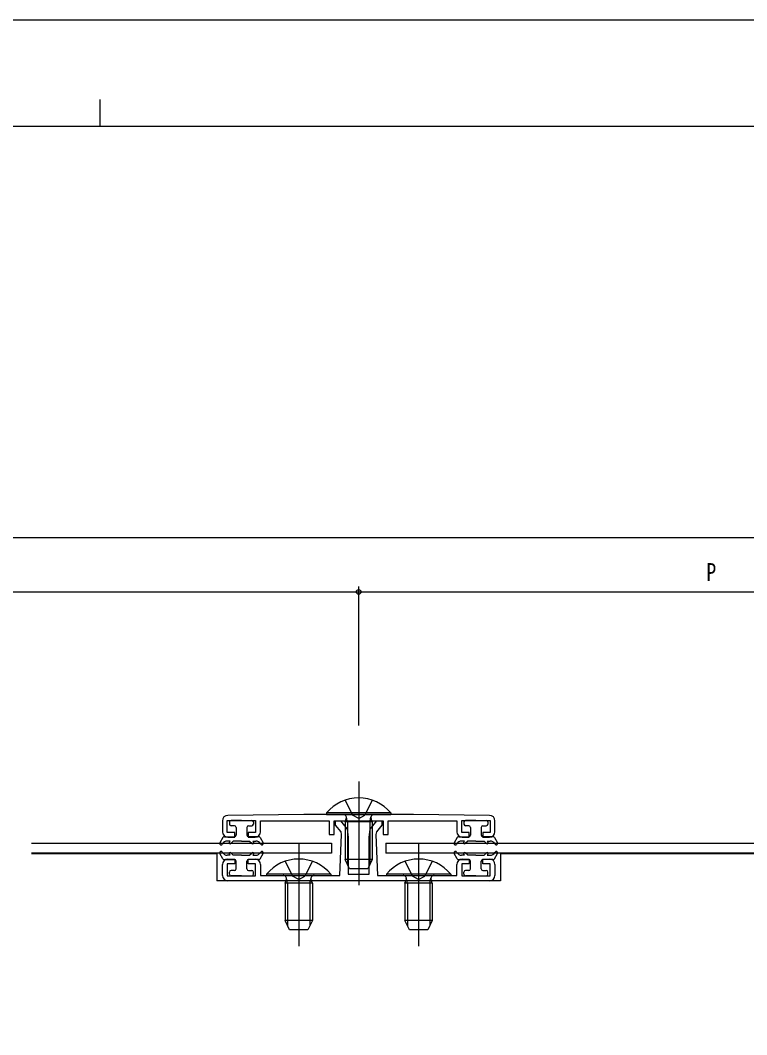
# Model space of a CAD drawing. Units: millimetres, scale not verified. Extents: x -420 to 420, y -297 to 297.
# Drawn here: x -15.1 to 118.2, y 111 to 297 of the extents above; entities that cross this region are included whole.
import ezdxf
from ezdxf.enums import TextEntityAlignment as Align

# ---------------------------------------------------------------- set-up
doc = ezdxf.new("R2010")
doc.units = ezdxf.units.MM
doc.header["$LTSCALE"] = 2
for name, color, linetype in [('0-2_YKK_11', 7, 'Continuous'), ('0-3_YKK_12', 2, 'Continuous'), ('0-4_YKK_13', 4, 'Continuous'), ('0-5_YKK_D', 6, 'Continuous'), ('0-6_YKK_ZWAK', 7, 'Continuous')]:
    doc.layers.add(name, color=color, linetype=linetype)
doc.styles.add('ＭＳ ゴシック', font='')
doc.styles.get('ＭＳ ゴシック').set_extended_font_data('MS Gothic')

msp = doc.modelspace()

# ---------------------------------------------------------------- linework, layer by layer
at = {"layer": '0-2_YKK_11'}
for p, q in [((70.989, 151.179), (57.011, 151.366)), ((21.975, 150.179), (21.975, 148.166)), ((71.975, 148.166), (71.975, 150.179)), ((21.975, 140.166), (21.975, 142.166)), ((71.975, 142.166), (71.975, 140.166))]:
    msp.add_line(p, q, dxfattribs=at)
for points in [[(57.011, 151.366), (36.94, 151.366), (22.962, 151.179)], [(22.975, 147.166), (24.225, 147.166), (24.225, 148.067), (22.876, 148.067), (22.876, 150.266), (28.075, 150.266), (28.075, 148.067), (26.725, 148.067), (26.725, 147.166), (27.975, 147.166)], [(28.975, 148.166), (28.975, 150.166), (41.575, 150.166), (41.575, 147.666), (42.475, 147.666), (42.475, 150.166), (51.475, 150.166), (51.475, 147.666), (52.375, 147.666), (52.375, 150.166), (64.975, 150.166), (64.975, 148.166)], [(28.975, 142.166), (28.975, 140.166), (43.513, 140.166), (43.799, 147.666), (43.734, 148.163), (42.725, 149.365), (42.725, 150.166), (43.619, 150.166), (44.878, 148.666), (45.075, 147.166), (45.075, 140.366), (48.875, 140.366), (48.875, 147.166), (49.073, 148.666), (50.331, 150.166), (51.225, 150.166), (51.225, 149.365), (50.217, 148.163), (50.151, 147.666), (50.437, 140.166), (64.975, 140.166), (64.975, 142.166)], [(65.975, 147.166), (67.225, 147.166), (67.225, 148.067), (65.875, 148.067), (65.875, 150.266), (71.075, 150.266), (71.075, 148.067), (69.725, 148.067), (69.725, 147.166), (70.975, 147.166)], [(22.975, 143.166), (24.225, 143.166), (24.225, 142.266), (22.875, 142.266), (22.875, 140.066), (28.075, 140.066), (28.075, 142.266), (26.725, 142.266), (26.725, 143.166), (27.975, 143.166)], [(65.975, 143.166), (67.225, 143.166), (67.225, 142.266), (65.875, 142.266), (65.875, 140.066), (71.075, 140.066), (71.075, 142.266), (69.725, 142.266), (69.725, 143.166), (70.975, 143.166)], [(70.975, 139.166), (46.975, 139.166), (22.975, 139.166)]]:
    msp.add_lwpolyline(points, dxfattribs=at)
for centre, start, end in [((22.975, 150.179), 90.76383, 180), ((70.975, 150.179), 0.00002, 89.2343), ((22.975, 148.166), 179.99978, 269.99976), ((27.975, 148.166), 270.00001, 359.99999), ((65.975, 148.166), 180.00001, 269.99999), ((70.975, 148.166), 270.00001, 359.99999), ((22.975, 142.166), 90.00001, 179.99999), ((27.975, 142.166), 0.00001, 89.99999), ((65.975, 142.166), 90.00001, 179.99999), ((70.975, 142.166), 0.00001, 89.99999), ((22.975, 140.166), 180.00001, 269.99999), ((70.975, 140.166), 270.00001, 359.99999)]:
    msp.add_arc(centre, 1, start, end, dxfattribs=at)
at = {"layer": '0-3_YKK_12'}
for p, q in [((46.975, 157.366), (46.975, 138.366)), ((35.975, 146.167), (35.975, 127.167)), ((57.975, 146.167), (57.975, 127.167)), ((-13.025, 144.167), (20.975, 144.167)), ((20.975, 144.167), (20.975, 139.166)), ((72.975, 144.166), (72.975, 139.166)), ((72.975, 144.166), (150.975, 144.166)), ((72.975, 139.166), (20.975, 139.166))]:
    msp.add_line(p, q, dxfattribs=at)
at = {"layer": '0-4_YKK_13'}
for p, q in [((44.475, 153.949), (45.83, 151.232)), ((49.475, 153.949), (48.12, 151.232)), ((41.075, 151.614), (41.075, 151.366)), ((52.875, 151.614), (41.075, 151.614)), ((41.075, 151.366), (52.875, 151.366)), ((44.866, 150.166), (44.715, 150.889)), ((46.975, 150.623), (45.83, 151.232)), ((46.975, 150.623), (48.12, 151.232)), ((49.084, 150.166), (49.236, 150.889)), ((52.875, 151.614), (52.875, 151.366)), ((23.275, 149.966), (23.275, 149.566)), ((25.475, 150.266), (23.575, 150.266)), ((24.175, 149.266), (23.575, 149.266)), ((24.475, 148.966), (24.475, 147.566)), ((25.475, 150.266), (27.375, 150.266)), ((26.475, 148.966), (26.475, 147.566)), ((26.775, 149.266), (27.375, 149.266)), ((27.675, 149.966), (27.675, 149.566)), ((44.475, 149.966), (44.548, 150.166)), ((49.475, 149.966), (44.475, 149.966)), ((44.475, 149.966), (44.475, 147.666)), ((44.548, 150.166), (44.692, 150.561)), ((44.908, 149.966), (44.866, 150.166)), ((44.908, 149.966), (44.908, 147.666)), ((49.042, 149.966), (49.084, 150.166)), ((49.042, 149.966), (49.042, 147.666)), ((49.403, 150.166), (49.259, 150.561)), ((49.475, 149.966), (49.403, 150.166)), ((49.475, 149.966), (49.475, 147.666)), ((66.275, 149.966), (66.275, 149.566)), ((68.475, 150.266), (66.575, 150.266)), ((67.175, 149.266), (66.575, 149.266)), ((67.475, 148.966), (67.475, 147.566)), ((68.475, 150.266), (70.375, 150.266)), ((69.475, 148.966), (69.475, 147.566)), ((69.775, 149.266), (70.375, 149.266)), ((70.675, 149.966), (70.675, 149.566)), ((22.072, 147.116), (21.509, 146.141)), ((22.332, 147.266), (24.175, 147.266)), ((28.619, 147.266), (26.775, 147.266)), ((28.879, 147.116), (29.442, 146.141)), ((44.475, 147.666), (44.475, 145.711)), ((44.908, 147.666), (44.908, 145.666)), ((49.042, 147.666), (49.042, 145.666)), ((49.475, 147.666), (49.475, 145.711)), ((65.072, 147.116), (64.509, 146.141)), ((65.332, 147.266), (67.175, 147.266)), ((71.619, 147.266), (69.775, 147.266)), ((71.879, 147.116), (72.442, 146.141)), ((-13.025, 146.067), (41.975, 146.068)), ((21.942, 145.891), (21.985, 145.966)), ((23.41, 146.466), (22.851, 146.466)), ((23.251, 146.308), (23.41, 146.466)), ((23.975, 146.466), (23.534, 146.025)), ((25.475, 146.466), (23.975, 146.466)), ((25.475, 146.466), (26.975, 146.466)), ((26.975, 146.466), (27.417, 146.025)), ((29.009, 145.891), (28.966, 145.966)), ((41.975, 146.068), (41.975, 144.268)), ((44.475, 145.711), (44.475, 143.066)), ((44.908, 145.666), (44.908, 142.146)), ((49.042, 145.666), (49.042, 142.146)), ((49.475, 145.711), (49.475, 143.066)), ((51.975, 146.067), (51.975, 144.267)), ((51.975, 146.067), (171.975, 146.067)), ((64.942, 145.891), (64.985, 145.966)), ((66.41, 146.466), (65.851, 146.466)), ((66.251, 146.308), (66.41, 146.466)), ((66.975, 146.466), (66.534, 146.025)), ((68.475, 146.466), (66.975, 146.466)), ((68.475, 146.466), (69.975, 146.466)), ((69.975, 146.466), (70.417, 146.025)), ((72.009, 145.891), (71.966, 145.966)), ((41.975, 144.268), (-13.025, 144.267)), ((22.072, 143.216), (21.509, 144.191)), ((21.942, 144.441), (21.985, 144.367)), ((23.41, 143.866), (22.851, 143.866)), ((23.251, 144.025), (23.41, 143.866)), ((23.975, 143.866), (23.534, 144.308)), ((25.475, 143.866), (23.975, 143.866)), ((25.475, 143.866), (26.975, 143.866)), ((26.975, 143.866), (27.417, 144.308)), ((28.879, 143.216), (29.442, 144.191)), ((29.009, 144.441), (28.966, 144.367)), ((171.975, 144.267), (51.975, 144.267)), ((65.072, 143.216), (64.509, 144.191)), ((64.942, 144.441), (64.985, 144.367)), ((66.41, 143.866), (65.851, 143.866)), ((66.251, 144.025), (66.41, 143.866)), ((66.975, 143.866), (66.534, 144.308)), ((68.475, 143.866), (66.975, 143.866)), ((68.475, 143.866), (69.975, 143.866)), ((69.975, 143.866), (70.417, 144.308)), ((71.879, 143.216), (72.442, 144.191)), ((72.009, 144.441), (71.966, 144.367)), ((22.332, 143.066), (24.175, 143.066)), ((24.475, 141.366), (24.475, 142.766)), ((26.475, 141.366), (26.475, 142.766)), ((28.619, 143.066), (26.775, 143.066)), ((33.475, 142.75), (34.83, 140.032)), ((38.475, 142.75), (37.12, 140.032)), ((49.475, 143.066), (44.475, 143.066)), ((45.275, 141.366), (44.475, 143.066)), ((49.475, 143.066), (48.675, 141.366)), ((55.475, 142.75), (56.83, 140.032)), ((60.475, 142.75), (59.12, 140.032)), ((65.332, 143.066), (67.175, 143.066)), ((67.475, 141.366), (67.475, 142.766)), ((69.475, 141.366), (69.475, 142.766)), ((71.619, 143.066), (69.775, 143.066)), ((23.275, 140.366), (23.275, 140.766)), ((24.175, 141.066), (23.575, 141.066)), ((25.475, 140.066), (23.575, 140.066)), ((25.475, 140.066), (27.375, 140.066)), ((26.775, 141.066), (27.375, 141.066)), ((27.675, 140.366), (27.675, 140.766)), ((30.075, 140.415), (30.075, 140.167)), ((41.875, 140.415), (30.075, 140.415)), ((30.075, 140.167), (41.875, 140.167)), ((33.908, 138.767), (33.715, 139.69)), ((35.975, 139.423), (34.83, 140.032)), ((35.975, 139.423), (37.12, 140.032)), ((38.042, 138.767), (38.236, 139.69)), ((41.875, 140.415), (41.875, 140.167)), ((48.675, 141.366), (45.275, 141.366)), ((52.075, 140.415), (52.075, 140.167)), ((63.875, 140.415), (52.075, 140.415)), ((52.075, 140.167), (63.875, 140.167)), ((55.908, 138.767), (55.715, 139.69)), ((57.975, 139.423), (56.83, 140.032)), ((57.975, 139.423), (59.12, 140.032)), ((60.042, 138.767), (60.236, 139.69)), ((63.875, 140.415), (63.875, 140.167)), ((66.275, 140.366), (66.275, 140.766)), ((67.175, 141.066), (66.575, 141.066)), ((68.475, 140.066), (66.575, 140.066)), ((68.475, 140.066), (70.375, 140.066)), ((69.775, 141.066), (70.375, 141.066)), ((70.675, 140.366), (70.675, 140.766)), ((33.475, 138.767), (33.692, 139.362)), ((38.475, 138.767), (33.475, 138.767)), ((33.475, 138.767), (33.475, 135.767)), ((33.908, 138.767), (33.908, 135.767)), ((38.042, 138.767), (38.042, 135.767)), ((38.475, 138.767), (38.259, 139.362)), ((38.475, 138.767), (38.475, 135.767)), ((55.475, 138.767), (55.692, 139.362)), ((60.475, 138.767), (55.475, 138.767)), ((55.475, 138.767), (55.475, 135.767)), ((55.908, 138.767), (55.908, 135.767)), ((60.042, 138.767), (60.042, 135.767)), ((60.475, 138.767), (60.259, 139.362)), ((60.475, 138.767), (60.475, 135.767)), ((33.475, 135.767), (33.475, 131.867)), ((33.908, 135.767), (33.908, 130.947)), ((38.042, 135.767), (38.042, 130.947)), ((38.475, 135.767), (38.475, 131.867)), ((55.475, 135.767), (55.475, 131.867)), ((55.908, 135.767), (55.908, 130.947)), ((60.042, 135.767), (60.042, 130.947)), ((60.475, 135.767), (60.475, 131.867)), ((38.475, 131.867), (33.475, 131.867)), ((34.275, 130.167), (33.475, 131.867)), ((38.475, 131.867), (37.675, 130.167)), ((60.475, 131.867), (55.475, 131.867)), ((56.275, 130.167), (55.475, 131.867)), ((60.475, 131.867), (59.675, 130.167)), ((37.675, 130.167), (34.275, 130.167)), ((59.675, 130.167), (56.275, 130.167))]:
    msp.add_line(p, q, dxfattribs=at)
for points in [[(27.7, 146.308), (27.541, 146.466), (28.1, 146.466)], [(70.7, 146.308), (70.541, 146.466), (71.1, 146.466)], [(27.7, 144.025), (27.541, 143.866), (28.099, 143.866)], [(70.7, 144.025), (70.541, 143.866), (71.099, 143.866)]]:
    msp.add_lwpolyline(points, dxfattribs=at)
for centre, radius, start, end in [((46.975, 146.666), 7.7, 39.98312, 140.01688), ((44.128, 150.766), 0.6, 340.03043, 90), ((49.823, 150.766), 0.6, 90, 199.96957), ((23.575, 149.966), 0.3, 90, 180), ((23.575, 149.566), 0.3, 180, 270), ((24.175, 148.966), 0.3, 0, 90), ((26.775, 148.966), 0.3, 90, 180), ((27.375, 149.966), 0.3, 0, 90), ((27.375, 149.566), 0.3, 270, 0), ((66.575, 149.966), 0.3, 90, 180), ((66.575, 149.566), 0.3, 180, 270), ((67.175, 148.966), 0.3, 0, 90), ((69.775, 148.966), 0.3, 90, 180), ((70.375, 149.966), 0.3, 0, 90), ((70.375, 149.566), 0.3, 270, 0), ((22.332, 146.966), 0.3, 90, 150), ((24.175, 147.566), 0.3, 270, 0), ((26.775, 147.566), 0.3, 180, 270), ((28.619, 146.966), 0.3, 30, 90), ((65.332, 146.966), 0.3, 90, 150), ((67.175, 147.566), 0.3, 270, 0), ((69.775, 147.566), 0.3, 180, 270), ((71.619, 146.966), 0.3, 30, 90), ((21.725, 146.016), 0.25, 150, 330.00999), ((22.851, 145.466), 1, 90, 150.00999), ((23.393, 146.166), 0.2, 135, 315), ((27.558, 146.166), 0.2, 225, 45), ((28.1, 145.466), 1, 29.99001, 90), ((29.225, 146.016), 0.25, 209.99001, 29.99001), ((64.725, 146.016), 0.25, 150, 330.00999), ((65.851, 145.466), 1, 90, 150.00999), ((66.392, 146.166), 0.2, 135, 315), ((70.558, 146.166), 0.2, 225, 45), ((71.1, 145.466), 1, 29.99001, 90), ((72.225, 146.016), 0.25, 209.99001, 29.99001), ((21.725, 144.316), 0.25, 29.99001, 210), ((22.851, 144.866), 1, 209.99001, 270), ((23.392, 144.166), 0.2, 45, 225), ((27.558, 144.166), 0.2, 315, 135), ((28.099, 144.866), 1, 270, 330.00999), ((29.225, 144.316), 0.25, 330.00999, 150.00999), ((64.725, 144.316), 0.25, 29.99001, 210), ((65.851, 144.866), 1, 209.99001, 270), ((66.392, 144.166), 0.2, 45, 225), ((70.558, 144.166), 0.2, 315, 135), ((71.099, 144.866), 1, 270, 330.00999), ((72.225, 144.316), 0.25, 330.00999, 150.00999), ((22.332, 143.366), 0.3, 210, 270), ((24.175, 142.766), 0.3, 0, 90), ((26.775, 142.766), 0.3, 90, 180), ((28.619, 143.366), 0.3, 270, 330), ((35.975, 135.467), 7.7, 39.98312, 140.01688), ((57.975, 135.467), 7.7, 39.98312, 140.01688), ((65.332, 143.366), 0.3, 210, 270), ((67.175, 142.766), 0.3, 0, 90), ((69.775, 142.766), 0.3, 90, 180), ((71.619, 143.366), 0.3, 270, 330), ((23.575, 140.766), 0.3, 90, 180), ((23.575, 140.366), 0.3, 180, 270), ((24.175, 141.366), 0.3, 270, 0), ((26.775, 141.366), 0.3, 180, 270), ((27.375, 140.766), 0.3, 0, 90), ((27.375, 140.366), 0.3, 270, 0), ((33.128, 139.567), 0.6, 340.03043, 90), ((38.823, 139.567), 0.6, 90, 199.96957), ((55.128, 139.567), 0.6, 340.03043, 90), ((60.823, 139.567), 0.6, 90, 199.96957), ((66.575, 140.766), 0.3, 90, 180), ((66.575, 140.366), 0.3, 180, 270), ((67.175, 141.366), 0.3, 270, 0), ((69.775, 141.366), 0.3, 180, 270), ((70.375, 140.766), 0.3, 0, 90), ((70.375, 140.366), 0.3, 270, 0)]:
    msp.add_arc(centre, radius, start, end, dxfattribs=at)
at = {"layer": '0-5_YKK_D'}
for p, q in [((-358.025, 202.166), (321.975, 202.166)), ((-83.025, 192.166), (46.975, 192.166)), ((46.975, 167.654), (46.975, 193.166)), ((46.975, 167.654), (46.975, 193.166)), ((46.975, 192.166), (176.975, 192.166))]:
    msp.add_line(p, q, dxfattribs=at)
msp.add_circle((46.975, 192.166), 0.425, dxfattribs=at)
msp.add_circle((46.975, 192.166), 0.425, dxfattribs=at)
at = {"layer": '0-6_YKK_ZWAK'}
for p, q in [((-0.498, 282.5), (-0.498, 277.5)), ((389.502, 277.5), (-390.498, 277.5))]:
    msp.add_line(p, q, dxfattribs=at)
msp.add_lwpolyline([(-420.5, -297), (420.5, -297), (420.5, 297), (-420.5, 297)], close=True, dxfattribs=at)

# ---------------------------------------------------------------- texts
at = {"layer": '0-5_YKK_D', "style": 'ＭＳ ゴシック', "width": 0.8}
msp.add_text('P', height=3.299, dxfattribs=at).set_placement((110.775, 193.166), align=Align.BOTTOM_LEFT)

doc.saveas('drawing.dxf')
